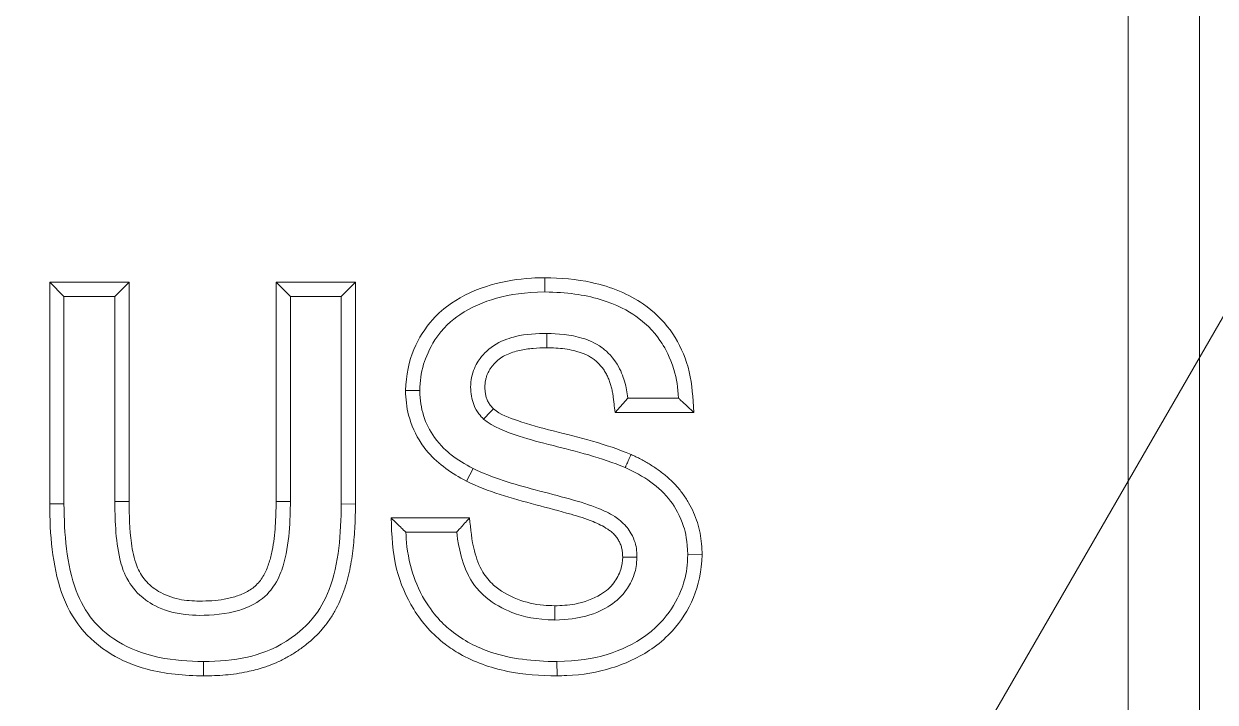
# Model space of a CAD drawing. Header units: inches. Extents: x -456 to 658, y -232 to 0.
# Drawn here: x -47.3164 to -47.1204, y -29.4453 to -29.3337 of the extents above; entities that cross this region are included whole.
import ezdxf

# ---------------------------------------------------------------- set-up
doc = ezdxf.new("R2010")
doc.units = ezdxf.units.IN
doc.header["$MEASUREMENT"] = 0

# ---------------------------------------------------------------- blocks, each defined once
blk = doc.blocks.new('A$C5CFD0E4D')
at = {"color": 0, "linetype": 'Continuous', "lineweight": 0}
for p, q in [((0.2756847539999971, 0.3749999999999991), (0.1378423769999975, 0.1362499999999991)), ((0.04621089899999697, 0.2363166158774836), (0.04621096099999722, 0.2674033569999987)), ((0.04621096099999722, 0.2674033569999992), (0.05734085799999722, 0.2674033569999992)), ((0.04621096099999766, 0.2674033569999992), (0.04821096099999789, 0.265403356999999)), ((0.05734085799999677, 0.2674033569999987), (0.05534085799999744, 0.265403356999999)), ((0.05734085799999722, 0.2674033569999992), (0.0573408184999975, 0.2366686559047029)), ((0.07797119799999219, 0.2366508322642451), (0.0779714129999971, 0.2674033569999992)), ((0.0779714129999971, 0.2674033569999992), (0.08910131099999719, 0.2674033569999992)), ((0.07997141299999777, 0.265403356999999), (0.0779714129999971, 0.2674033569999992)), ((0.0871013109999974, 0.265403356999999), (0.08910131099999719, 0.2674033569999992)), ((0.08910131099999719, 0.2674033569999992), (0.08910123899999745, 0.2362926409978003)), ((0.04821093000000065, 0.2363166194554025), (0.04821096099999744, 0.265403356999999)), ((0.04821096099999744, 0.265403356999999), (0.05534085799999744, 0.265403356999999)), ((0.05534085799999744, 0.265403356999999), (0.05534089812264176, 0.2366508301007877)), ((0.07997141299999733, 0.265403356999999), (0.0871013109999974, 0.265403356999999)), ((0.07997141303514077, 0.2366508302352526), (0.07997141299999733, 0.2654033569999994)), ((0.0871013109999974, 0.265403356999999), (0.08710131078172978, 0.2363166160001526)), ((0.1159408569999978, 0.2582178149999987), (0.1159551139999975, 0.2602179769999968)), ((0.1255226999999968, 0.2491435619999991), (0.1272880049999974, 0.2511435619999989)), ((0.1344266165553725, 0.2511435619999993), (0.1272880090481858, 0.2511435619999993)), ((0.1364522370000056, 0.2507210079998803), (0.1365622682957568, 0.2491436151034616)), ((0.1365623253869104, 0.2491435619999991), (0.125522700046198, 0.2491435619999991)), ((0.1055843539999972, 0.2412791869999991), (0.1046654630163175, 0.239502394031557)), ((0.1046654629939212, 0.2395023940032921), (0.1042379340686481, 0.2397340939627939)), ((0.04621089903134923, 0.2363166157542769), (0.04821092999999577, 0.2363166160011243)), ((0.05734081844715444, 0.236668655815413), (0.05534089812264131, 0.2366508303276942)), ((0.07997141303514121, 0.2366508299718948), (0.07797119800000152, 0.2366508314718949)), ((0.08710131078172978, 0.2363166160010248), (0.08910123896697053, 0.2362926409904769)), ((0.09409497501154895, 0.2343465589999991), (0.1050756944301483, 0.2343465589999991)), ((0.09616598377108243, 0.2323465589999993), (0.1032932777239375, 0.2323465589999993)), ((0.1357142469999979, 0.2291968459999993), (0.1377148639643861, 0.2291715010004505)), ((0.1170387779999977, 0.220031282000015), (0.1170498089999974, 0.222031858999999)), ((0.1173527359999973, 0.2141977299999991), (0.1173697869994945, 0.2121974930589978))]:
    blk.add_line(p, q, dxfattribs=at)
for centre, radius, start, end in [((-2.664535259100376e-15, 0.3749999999999991), 0.3749999999999999, 270, 90), ((-2.664535259100376e-15, 0.3749999999999991), 0.2899999999999999, 270, 90), ((0.119672990174998, 0.2509345166141697), 0.01671053704258977, 18.22519161311265, 35.81047393860494), ((0.1148693091580171, 0.2323528129422745), 0.02065718091031829, 194.5135398488044, 211.5775500708332), ((0.1129682333053945, 0.2312455132451063), 0.01845782705660248, 211.7394568923297, 232.3406020806972)]:
    blk.add_arc(centre, radius, start, end, dxfattribs=at)
for centre, major_axis, ratio, start_param, end_param in [((0.1144706946301453, 0.25505735425627), (0.01827289644927853, 0.001055318216406409), 0.7072092731387066, 1.567859131994452, 1.883725012040179), ((0.1147025085737843, 0.2540987192443884), (0.02013147329775069, 0.002039873595765797), 0.6838103923735047, 0.6797646481371664, 1.119501389228173), ((0.1288974326715597, 0.2474346330991537), (0.03075432147785034, -0.01160140117993189), 0.5596865560000738, 2.500398660034372, 2.771424371083299), ((0.1100659735246037, 0.2579426049818752), (0.01250965132377446, 0.004128834073849516), 0.7033498943243335, 1.96546175564417, 2.251072689437387), ((0.1254555739459549, 0.2576056610357886), (0.008739550618008142, -0.006821756183448443), 0.7049076229867276, 1.181012503093054, 1.658276388683737), ((0.1045518066196602, 0.254546337723184), (-0.003973409342792323, -0.01062239995756355), 0.7069369284410401, 4.20211565643265, 4.652970972863944), ((0.1316441807452167, 0.2239241580204379), (0.0315368958047712, -0.03794151166071776), 0.4320223428533095, 3.361442499830374, 3.58982095451581), ((0.1084472972708745, 0.2496528872207957), (-0.001384300139909143, -0.00144635785312607), 9.261777544045361e-05, 0.00102821324577808, 1.571476630668271), ((0.1032731024468116, 0.2508561852698201), (0.002165078120233975, -0.009702163820895072), 0.7070433587780826, 4.769878251106302, 5.214354621590058), ((0.105146063076444, 0.2477360829026729), (0.007217173043963589, -0.007009516014033863), 0.7101365299519222, 4.42034483521151, 4.543478290722623), ((0.06248822298349443, 0.2961498429191622), (0.07144193016316862, -0.07673053347047436), 0.3079128125118401, 0.1380260359277424, 0.2959664954143857), ((0.06196396467192544, 0.2290054203358425), (0.001995461071365972, -0.004999657786401832), 0.7062190763488144, 4.702344474174108, 5.156580742568402), ((0.1107746096956093, 0.2281625523047173), (0.003741267334153538, -0.004110799007950592), 0.7045935339127901, 4.434524377895822, 4.862869005466485), ((0.1226069207086207, 0.2274399667539195), (-0.002736827458712617, -0.004130316395505008), 0.7056163913685132, 1.50406383810532, 1.935445390143262), ((0.06375828062763045, 0.2273319068671733), (-0.005034251190191163, 0.002515827258559731), 0.7071825084790825, 1.027633734323, 1.468747429418514), ((0.06869204519512628, 0.2296676004944636), (-0.009961789366589336, -0.002079904664021497), 0.6702196155452811, 0.6316611198486922, 0.986261398619168), ((0.12129950913556, 0.2313559438945774), (-0.01505264783110606, -0.002648040584285298), 0.6129780663656953, 0.4525338694537332, 0.7886937727662001), ((0.1188089720528951, 0.2269822373782611), (-0.007275875714048168, -0.0007385654751768023), 0.6488215021617443, 2.201830477025494, 2.612651680799715), ((0.05689899693985945, 0.2292643712155003), (0.001791566308529821, -0.01422072339194796), 0.7020497749477909, 5.010897650454458, 5.431413846691674), ((0.1156209459452846, 0.2286951095975565), (-0.009208311081508202, 0.001338909304987031), 0.7055086500075181, 1.25253671325374, 1.656367406800357), ((0.1133230589043115, 0.2313133379937189), (-0.01305157212810641, 0.004272683061209471), 0.6332977955879572, 2.287015778252711, 2.642622407118844), ((0.128637841363513, 0.2262837955617862), (-0.004861946593957041, -0.01094332147184285), 0.705804778798288, 1.130544772713581, 1.600225523604216), ((0.0594117765257054, 0.2226078908098472), (0.01053835987967878, -0.006309082210484156), 0.7063018920322184, 4.228814651916807, 4.698438880159943), ((0.1266343154636465, 0.2235341471214913), (0.009003241232287663, 0.007867626611926814), 0.7058692372736475, 4.585722770591868, 4.872626298666126), ((0.1095142925089641, 0.2229959180062937), (0.01237344663193161, -0.005005208022406469), 0.7106125078416596, 4.339197718817364, 4.528060728172827), ((0.1182325307520791, 0.2248514139578406), (0.01806214122496315, 0.000959493479802628), 0.6997479445577807, 5.0607457577247, 5.460066528823258), ((0.0763186717888904, 0.2307676938750456), (0.02664609986593573, 0.009511968919236528), 0.5993789124935985, 3.591829471974944, 3.853216126481048), ((0.1171111228257273, 0.2265799057989923), (0.02037965512323089, 0.001536913456980634), 0.6977504501788939, 3.946018389230156, 4.325841689373215), ((0.1144624485669321, 0.2275235701280285), (0.02076886663395134, -0.004539884045266823), 0.7038905868702043, 5.069313099806957, 5.391960372606945)]:
    blk.add_ellipse(centre, major_axis=major_axis, ratio=ratio, start_param=start_param, end_param=end_param, dxfattribs=at)
for points, knots in [([(0.3370412438749253, 0.3749998806388786), (0.32363901813018, 0.3515265637397489), (0.310077426109189, 0.3277887554371661), (0.2963533463461081, 0.3038337047791764), (0.2822384074575144, 0.2791964189321283), (0.2679487211398386, 0.2543295961747312), (0.2534785849885997, 0.229265254785143), (0.2389844600907933, 0.2041593614621662), (0.2243447144577719, 0.1789185197797289), (0.2099004610443376, 0.1540917128640023), (0.1959033362809306, 0.1300334314194775), (0.1821068142090549, 0.1063863615872953), (0.1685206552287823, 0.08311365854277852)], [0, 0, 0, 0, 0.2464900062534172, 0.2464900062534172, 0.2464900062534172, 0.5, 0.5, 0.5, 0.7539302653272218, 0.7539302653272218, 0.7539302653272218, 1, 1, 1, 1]), ([(0.3370412381267989, 0.3749998730057533), (0.3098546879429467, 0.3273841950515397), (0.2820181660436698, 0.2786998739570605), (0.2534785949313583, 0.2292652490394622), (0.2249390238190467, 0.1798306241218639), (0.1961270848118635, 0.1304029092729446), (0.1685206566470723, 0.08311366614440185)], [0, 0, 0, 0, 0.5, 0.5, 0.5, 1, 1, 1, 1]), ([(0.1156657167068973, 0.2680519010489464), (0.1156657258810356, 0.2680475173814165), (0.1156657350516945, 0.2680431337256683), (0.1156662958384684, 0.2677751397393573), (0.1156668378751435, 0.2675144450846192), (0.115667829087998, 0.2670347865916574), (0.1156682709763133, 0.2668194308887188), (0.1156690142146788, 0.2664554940114652), (0.1156693087500678, 0.2663103011809218), (0.1156696210271604, 0.2661560405083541), (0.1156697029492997, 0.2661154837887327), (0.1156698073402298, 0.2660637785822688), (0.1156698327896279, 0.2660511564223507), (0.1156698327834991, 0.2660511564223373)], [-1.315103138903869e-05, -1.315103138903869e-05, -1.315103138903869e-05, -1.315103138903869e-05, 0, 0, 0.0007908500435253661, 0.0007908500435253661, 0.001562611908056091, 0.001562611908056091, 0.002334309668316304, 0.002334309668316304, 0.002747869966511177, 0.002747869966511177, 0.003136987905395956, 0.003136987905395956, 0.003136987905395956, 0.003136987905395956]), ([(0.09812056019834392, 0.2522080770406578), (0.09817780794869524, 0.2536056417727526), (0.0982578347806422, 0.2545987624206649), (0.0989640871687425, 0.256889734520521), (0.09946602500694368, 0.2581089469712006), (0.1013342806741293, 0.2609803713994521), (0.1026119257751223, 0.2620829775366715), (0.1053158488297496, 0.263922205985192), (0.1070478281095899, 0.26464672460243), (0.1109374731296811, 0.2657377812975481), (0.1128206695259055, 0.2659653310295251), (0.1156699968417585, 0.2660511613655263)], [-0.03082177315358409, -0.03082177315358409, -0.03082177315358409, -0.03082177315358409, -0.0255624112508433, -0.0255624112508433, -0.02161600875656874, -0.02161600875656874, -0.01615257977735826, -0.01615257977735826, -0.008556750577174255, -0.008556750577174255, -2.921014896256589e-06, -2.921014896256589e-06, -2.921014896256589e-06, -2.921014896256589e-06]), ([(0.1156701609686404, 0.2660511478955954), (0.1187739168947521, 0.2659705000438484), (0.1211111316025288, 0.265694078310613), (0.1257775815691868, 0.2642927093316079), (0.1273650650832168, 0.263381649854924), (0.1302169545685774, 0.2613959926571781), (0.1313392749892333, 0.2600054052309595), (0.1325284343318143, 0.2581336551475908), (0.1332341304314646, 0.2569089231921819), (0.1341817515071382, 0.2537921390085174), (0.1343157850234569, 0.2526688946864937), (0.1344266165877963, 0.2511435620262557)], [-0.03376738167099064, -0.03376738167099064, -0.03376738167099064, -0.03376738167099064, -0.02743932104309679, -0.02743932104309679, -0.02100229336460155, -0.02100229336460155, -0.01042094331526377, -0.01042094331526377, -0.004601932657091938, -0.004601932657091938, -9.110168480808512e-06, -9.110168480808512e-06, -9.110168480808512e-06, -9.110168480808512e-06]), ([(0.1159551133961374, 0.2602179539879601), (0.1145762503541401, 0.2602067764299321), (0.1130647646640792, 0.2601653598899656), (0.1108531724916899, 0.2596278740514641), (0.1098457622702105, 0.2593288533680402), (0.1077956724445399, 0.258121910237977), (0.1071068671687336, 0.2574139712211987), (0.1062131253928205, 0.2562161467000754), (0.1058168014917218, 0.2555711561907796), (0.1052701273044541, 0.2538021068714613), (0.1052551778793567, 0.2529199033957878), (0.1052499051492672, 0.2526728740703876)], [-0.005293564904094371, -0.005293564904094371, -0.005293564904094371, -0.005293564904094371, -0.003231198048269064, -0.003231198048269064, -0.002326476886055912, -0.002326476886055912, -0.001412645866953515, -0.001412645866953515, -0.0007369910221266093, -0.0007369910221266093, -1.020005269679238e-06, -1.020005269679238e-06, -1.020005269679238e-06, -1.020005269679238e-06]), ([(0.1272880130126977, 0.251143562611019), (0.1271782451750734, 0.2520195567029981), (0.1271017445374945, 0.2526268622670358), (0.1266296410755521, 0.2542176361160426), (0.1263168391700322, 0.2550648663596284), (0.1249801060991413, 0.2572424467820946), (0.1240052320098401, 0.2579880572004436), (0.1226524207189121, 0.2589813467442044), (0.1215965950717921, 0.2593568537574393), (0.1192319503668995, 0.2600936175009299), (0.1174352220911166, 0.2601838698234604), (0.1159551127303851, 0.2602179185172004)], [-0.006778319410581555, -0.006778319410581555, -0.006778319410581555, -0.006778319410581555, -0.006463863731439897, -0.006463863731439897, -0.006221717465564057, -0.006221717465564057, -0.00583938508403517, -0.00583938508403517, -0.004441502819928615, -0.004441502819928615, 0, 0, 0, 0]), ([(0.1159408569999973, 0.2582178149999992), (0.1152978110397886, 0.2582130127935738), (0.1140125924110413, 0.2581645008920526), (0.1124164203857836, 0.2579436694487316), (0.1111735749627227, 0.2576150884332962), (0.1102744299084724, 0.2572617756209379), (0.1094316908266735, 0.2567872252399219), (0.1088212950947747, 0.2562580879323564), (0.1083917804261758, 0.2557830153835061), (0.1081460766849096, 0.2554666624042747), (0.1078744503088429, 0.255071021207574), (0.1076458583489388, 0.2546461345146631), (0.1074509585811643, 0.2541192383911959), (0.1073041566208279, 0.2534926671209172), (0.1072602724636265, 0.2530097516524492), (0.1072513049999975, 0.252687885999999)], [0, 0, 0, 0, 4.904497296923163e-05, 9.800267501346133e-05, 0.000122517405563283, 0.0001469298614374844, 0.0001715094770199982, 0.0001958992676144339, 0.0002081387479197055, 0.0002203307323668345, 0.0002264123585814681, 0.0002447358132896113, 0.0002569329124306871, 0.0002691642932408391, 0.000293721756329352, 0.000293721756329352, 0.000293721756329352, 0.000293721756329352]), ([(0.1255226999999972, 0.2491435619999991), (0.1254700522669361, 0.24956424655181), (0.1253915532792331, 0.2501953378308293), (0.1252865249469717, 0.2510365840728128), (0.1252035225219257, 0.2516669122899873), (0.1250928227853891, 0.2522928315891892), (0.1249400021625555, 0.2529094349895367), (0.124740225509206, 0.2535121503953146), (0.1245019415074231, 0.2541005375540908), (0.1242177878700552, 0.2546679965222358), (0.1237767470338702, 0.25538981946525), (0.1232178045330543, 0.2560321588329861), (0.1225732068055354, 0.2565773551956898), (0.1218730057603947, 0.2570461752316815), (0.1211083674501823, 0.2574075553000128), (0.1203102243501051, 0.2576698158471102), (0.1194987516737713, 0.257887024894047), (0.1184628587688903, 0.2580747440576321), (0.1172043547496568, 0.2581915771969356), (0.1163621484133324, 0.258208662918944), (0.1159408569999973, 0.2582178149999992)], [0, 0, 0, 0, 3.247117914017292e-05, 4.870675448020413e-05, 6.493161669509003e-05, 8.115986814626402e-05, 9.736297280779225e-05, 0.0001135379014988242, 0.0001297514975051881, 0.0001459423549316529, 0.000162087791401007, 0.0001944541602620348, 0.0002105622790177871, 0.0002266558238433483, 0.0002588761274280174, 0.0002749126885817754, 0.0002909744039808355, 0.0003231808233544594, 0.0003554005264498603, 0.000387674464562343, 0.000387674464562343, 0.000387674464562343, 0.000387674464562343]), ([(0.1052501646651947, 0.2526728770906188), (0.1052868004070193, 0.2518529060562122), (0.1053838009062971, 0.2510112811008329), (0.1061266069920559, 0.2491429918403325), (0.1066718984477077, 0.248625128795831), (0.1070626846129694, 0.2482068305694627)], [-0.002904311114024009, -0.002904311114024009, -0.002904311114024009, -0.002904311114024009, -0.001718181818875502, -0.001718181818875502, -2.286948397950315e-06, -2.286948397950315e-06, -2.286948397950315e-06, -2.286948397950315e-06]), ([(0.1072513049999975, 0.252687885999999), (0.1072593208618406, 0.2525003356474027), (0.1072714879515546, 0.2522192690496308), (0.107308614825131, 0.2518463543573435), (0.1073772992781383, 0.2514790151643882), (0.1075137170836054, 0.2510325569533896), (0.1077518050551172, 0.250526058777349), (0.1080673470863762, 0.2500631597544132), (0.1083215536559226, 0.2497904426015776), (0.1084483729999972, 0.2496537429999992)], [0, 0, 0, 0, 1.439973318953937e-05, 2.157518576264089e-05, 2.872503897347439e-05, 4.303557836090295e-05, 5.725304008855672e-05, 7.150220420803784e-05, 8.580569865232138e-05, 8.580569865232138e-05, 8.580569865232138e-05, 8.580569865232138e-05]), ([(0.09611916175256585, 0.2522130927354018), (0.09612354685881108, 0.2522130815248098), (0.0961279319530739, 0.2522130703164613), (0.09639596287365837, 0.2522123856014318), (0.09665670037499074, 0.2522117336131764), (0.09713647875433029, 0.2522105392734884), (0.09735191499210494, 0.2522100052362148), (0.09771599501215444, 0.2522090977327536), (0.09786125455521244, 0.2522087329792151), (0.09801560502642293, 0.2522083434886744), (0.09805618945654837, 0.252208240660734), (0.09810792950235303, 0.2522081094470021), (0.09812056021160576, 0.2522080773420416), (0.09812056021155025, 0.2522080773610345)], [-0.003150593452746923, -0.003150593452746923, -0.003150593452746923, -0.003150593452746923, -0.003137438424750169, -0.003137438424750169, -0.002346501119503712, -0.002346501119503712, -0.001574593486102509, -0.001574593486102509, -0.0008028239989329833, -0.0008028239989329833, -0.0003891823614194388, -0.0003891823614194388, 0, 0, 0, 0]), ([(0.1055843681942448, 0.2412792760913165), (0.1044200450965294, 0.2419108193026931), (0.103430030989546, 0.2424800409945358), (0.1019477430954567, 0.2436541001956933), (0.1010406619729758, 0.2444505837609872), (0.09949687204652147, 0.2465947196769775), (0.09900368197320875, 0.2475900346451803), (0.0982955346526051, 0.2498280365514445), (0.098173445715382, 0.2507628764519954), (0.09812056022327287, 0.2522080770406001)], [-0.02226533229432882, -0.02226533229432882, -0.02226533229432882, -0.02226533229432882, -0.01414383752617795, -0.01414383752617795, -0.008728741995444381, -0.008728741995444381, -0.004339159714760532, -0.004339159714760532, 0, 0, 0, 0]), ([(0.1365623825098368, 0.2491436801855587), (0.1365578426903089, 0.249147924518339), (0.136553176614405, 0.249152287229442), (0.136290043703053, 0.2493983313539498), (0.1360300485606047, 0.2496424596266071), (0.1355065946801668, 0.250133947954736), (0.1352588205098746, 0.2503664880770651), (0.1348683427398525, 0.2507319963110763), (0.1347197668714757, 0.2508706506798837), (0.1345522273202961, 0.2510267498499332), (0.1345034157700336, 0.2510721602472579), (0.1344418379458387, 0.2511294213391344), (0.1344266167540775, 0.2511435620915883), (0.1344266165842463, 0.2511435619974507)], [-1.916370704482868e-05, -1.916370704482868e-05, -1.916370704482868e-05, -1.916370704482868e-05, 0, 0, 0.001061582838434029, 0.001061582838434029, 0.002234236995749503, 0.002234236995749503, 0.003269272811584212, 0.003269272811584212, 0.003865230921678874, 0.003865230921678874, 0.004401871588037207, 0.004401871588037207, 0.004401871588037207, 0.004401871588037207]), ([(0.1084483729999972, 0.2496537429999992), (0.1094068749999972, 0.2488403919999991), (0.1106472659999973, 0.248406334999999), (0.1118349009999973, 0.247994279999999), (0.1134696929999972, 0.2474270819999993), (0.1151456639999973, 0.2469809659999993), (0.1168245059999973, 0.2465617439999992)], [0, 0, 0, 0, 9.57899771847047e-05, 9.57899771847047e-05, 9.57899771847047e-05, 0.000226864785257305, 0.000226864785257305, 0.000226864785257305, 0.000226864785257305]), ([(0.1070635287596393, 0.2482077723671767), (0.1084237856148942, 0.2470926793030142), (0.1101140656972039, 0.2464349499108764), (0.1137537022292445, 0.2452653715585327), (0.1149002728422985, 0.2449813462771604), (0.1200059319762263, 0.2437051751816024), (0.1236125646375466, 0.242796995980366), (0.1269442442067246, 0.2414203518243179)], [-0.02536270164549997, -0.02536270164549997, -0.02536270164549997, -0.02536270164549997, -0.01753407668844105, -0.01753407668844105, -0.01081635094582115, -0.01081635094582115, 0, 0, 0, 0]), ([(0.1277485470550292, 0.2432520020371243), (0.1277467843873028, 0.2432479890763903), (0.1277450217244178, 0.2432439761263301), (0.1276372458778638, 0.24299860842059), (0.1275324153410851, 0.2427599227208534), (0.1273395671824016, 0.2423207844209259), (0.1272529995115956, 0.2421236349925833), (0.1271067195296198, 0.2417904670945479), (0.1270483696269076, 0.2416575525205209), (0.126986383905296, 0.241516350020742), (0.1269700892508232, 0.2414792294742583), (0.1269493154850978, 0.2414319046380862), (0.1269442443706899, 0.2414203517581783), (0.1269442444216655, 0.2414203517355094)], [-0.003149878033225774, -0.003149878033225774, -0.003149878033225774, -0.003149878033225774, -0.003136729084364737, -0.003136729084364737, -0.002345884300854411, -0.002345884300854411, -0.001574198399549971, -0.001574198399549971, -0.0008025466998865358, -0.0008025466998865358, -0.0003890574718071428, -0.0003890574718071428, 0, 0, 0, 0]), ([(0.127748480409366, 0.2432522374607564), (0.1279801445599391, 0.243145494138294), (0.1284432411774925, 0.242930692995424), (0.1293544553284081, 0.2424692888582172), (0.1304652146284915, 0.2418388928690902), (0.1317378006065391, 0.240986774558213), (0.1329350742403563, 0.240031396368221), (0.1340335415769389, 0.2389641367053641), (0.1350136811059959, 0.2377852964228078), (0.1358475903517609, 0.2364975001927272), (0.1365407291016543, 0.2351296921625998), (0.1370862237593471, 0.2336978743128606), (0.1374497401698203, 0.2322114558885349), (0.1376560216517873, 0.230697722856354), (0.1377071303456558, 0.2296798913387605), (0.1377148639999972, 0.2291715009999993)], [0, 0, 0, 0, 1.954214126505331e-05, 3.908121929125254e-05, 7.819049118400731e-05, 0.0001172503950172993, 0.0001562270344426162, 0.0001953081972934975, 0.0002343160454993912, 0.0002733513416566424, 0.0003125198295815581, 0.0003515287419349236, 0.0003903976803171203, 0.0004294078105707352, 0.000468337770164321, 0.000468337770164321, 0.000468337770164321, 0.000468337770164321]), ([(0.1231963142049204, 0.235678296863), (0.1207713765573546, 0.2366587808494072), (0.1176765432179625, 0.237400972514811), (0.1112944384571577, 0.2390991373859976), (0.1082771590002327, 0.2399693756280996), (0.1055845344133739, 0.2412795993578336)], [-0.01891383388188205, -0.01891383388188205, -0.01891383388188205, -0.01891383388188205, -0.008984606255244568, -0.008984606255244568, -1.24763077538248e-06, -1.24763077538248e-06, -1.24763077538248e-06, -1.24763077538248e-06]), ([(0.1269442442108741, 0.2414203518337636), (0.1281781021548758, 0.2408452238293659), (0.1294048830652823, 0.2401800095036077), (0.1315748858144157, 0.2386178808565589), (0.1325232336856814, 0.2377370977871522), (0.1339331900836971, 0.2358381852130824), (0.1346666749885204, 0.2345910919456995), (0.1353979095925273, 0.2323126908095974), (0.1356706986888918, 0.2310977982098588), (0.1357136402451631, 0.229196786752095)], [-0.03960499403056819, -0.03960499403056819, -0.03960499403056819, -0.03960499403056819, -0.027184524131731, -0.027184524131731, -0.01531166985769254, -0.01531166985769254, -0.005706870240902509, -0.005706870240902509, -1.387608696201631e-06, -1.387608696201631e-06, -1.387608696201631e-06, -1.387608696201631e-06]), ([(0.06777580615991807, 0.2141982198067263), (0.06572585816857623, 0.2142360176041596), (0.06361126055646027, 0.2143712549259109), (0.05911197135550017, 0.2152914735197848), (0.05729903306924289, 0.2160923386230977), (0.05409316992129165, 0.2180359533885254), (0.05297664871176044, 0.2191754401517008), (0.05126161885082636, 0.2212441703626662), (0.05050665190509873, 0.2226429726414105), (0.04854598575689195, 0.2277935109366962), (0.04825351419785306, 0.2321328997607708), (0.04821122400449784, 0.2363166207859444)], [-0.0265033204209854, -0.0265033204209854, -0.0265033204209854, -0.0265033204209854, -0.02409110311414969, -0.02409110311414969, -0.02115115931363875, -0.02115115931363875, -0.01763248296146928, -0.01763248296146928, -0.01255479693928347, -0.01255479693928347, 0, 0, 0, 0]), ([(0.05534085800023725, 0.2366508299730889), (0.05535932442711378, 0.2345790380742736), (0.05542379444082179, 0.2312232009683948), (0.05644191371920737, 0.226920912705916), (0.05697626473414319, 0.2259412048586982), (0.05772699275626758, 0.2247208131710283), (0.05842849143607332, 0.2237431418467231), (0.06040949464628831, 0.2223110938638606), (0.06143246455733609, 0.2216844514196215), (0.06446793283208407, 0.2208317482115079), (0.06597004355083058, 0.2207168864527977), (0.06722065387652165, 0.2206796624775862)], [-0.02814412849249798, -0.02814412849249798, -0.02814412849249798, -0.02814412849249798, -0.02010021892774024, -0.02010021892774024, -0.01491990381921311, -0.01491990381921311, -0.007718191871317221, -0.007718191871317221, -0.00375648225985932, -0.00375648225985932, 0, 0, 0, 0]), ([(0.06722065081662532, 0.2206795462989644), (0.06901149556649244, 0.2207127473339572), (0.07088183920250524, 0.2208105213364426), (0.07348365667243062, 0.2216096232488893), (0.07457311163815339, 0.2219923646645183), (0.07673785065299787, 0.223518662996514), (0.07736108631158967, 0.2243421477657481), (0.07836541187135371, 0.2259302841141082), (0.07872770640252913, 0.2269117769271394), (0.07985306813434168, 0.230527183502657), (0.07993546732491152, 0.2342578740970982), (0.07997139283771793, 0.2366508303095061)], [-0.01576988872153778, -0.01576988872153778, -0.01576988872153778, -0.01576988872153778, -0.01159589836358327, -0.01159589836358327, -0.01026736357866993, -0.01026736357866993, -0.008937710527780243, -0.008937710527780243, -0.007182677493803013, -0.007182677493803013, 0, 0, 0, 0]), ([(0.06722986999999714, 0.222679901999999), (0.06780829850257941, 0.2226897670816075), (0.06896432173165623, 0.2227126781793989), (0.07068846537876716, 0.2229137045308822), (0.07237726015579726, 0.2233104541894173), (0.07371728520337939, 0.2238743400405685), (0.07468975278093515, 0.2245020410900782), (0.07534630231672956, 0.2250744296442484), (0.07590294914581408, 0.2257428494067586), (0.07634937880000603, 0.22648857740751), (0.07670736867313765, 0.2272795867872572), (0.07708957975312458, 0.2283699512223833), (0.07743416627427058, 0.2297706151835879), (0.07770635314584462, 0.2314759063781233), (0.0778633999649676, 0.2331963132248491), (0.07794149880900703, 0.2349230180615129), (0.07796275093876703, 0.2360752865301214), (0.07797119799999752, 0.2366508329999992)], [0, 0, 0, 0, 4.41937939709255e-05, 8.8268954246277e-05, 0.0001323462257370149, 0.0001763545137616911, 0.0001984975526314236, 0.0002205308059000192, 0.000242630337131291, 0.0002646544892340686, 0.0002867210005784797, 0.0003088526192823133, 0.0003528381840851771, 0.0003966888345010475, 0.0004406709442191934, 0.0004847336600331468, 0.000528705598570757, 0.000528705598570757, 0.000528705598570757, 0.000528705598570757]), ([(0.08910123899999745, 0.236292640999999), (0.08908888431225526, 0.2352638853864986), (0.08904097698587732, 0.2332054439261073), (0.08881459148714965, 0.230126543739519), (0.08834588083780082, 0.2270745755276993), (0.08767936677443222, 0.2245837909186927), (0.08692373723737035, 0.2226667776179649), (0.08623780453128704, 0.2212819492586213), (0.08542129027029466, 0.2199716901161644), (0.08415489419822153, 0.2183504632824538), (0.08266255046495141, 0.2169174708220356), (0.08100413396356432, 0.2156967041311302), (0.07969027080082691, 0.2148792116105183), (0.07831383356947574, 0.2141703939239954), (0.0771222694857725, 0.2136810227549075), (0.07566385281683319, 0.2131856684803171), (0.0741695950017669, 0.2127978987014147), (0.07239642697147453, 0.2124875513978024), (0.07086295448712177, 0.2123107796370873), (0.06932072561727143, 0.2122155155664389), (0.06829095247118433, 0.2122035911463245), (0.06777463399999739, 0.2121975579999993)], [0, 0, 0, 0, 7.818213660791457e-05, 0.000156434307548156, 0.0002344345576476804, 0.000312527845057812, 0.0003517417999417655, 0.000390859978556947, 0.0004298065601192615, 0.0004688395467990799, 0.0005469702777129788, 0.0005859970504049392, 0.0006252105210050562, 0.0006644302587360518, 0.0007035162783192906, 0.0007229658146842564, 0.0007814595830824744, 0.0008205745643499166, 0.0008596928940769956, 0.0008986988629176111, 0.000937937264722796, 0.000937937264722796, 0.000937937264722796, 0.000937937264722796]), ([(0.08710131099997831, 0.2363166159984087), (0.08705138402474644, 0.232152022695669), (0.08679805867971035, 0.2279132810500628), (0.08483319102318854, 0.2228072712602911), (0.08406562406066342, 0.2214144810547518), (0.08245741787401117, 0.219513474754371), (0.08128639962043849, 0.2182600978245626), (0.07743481829579357, 0.2158063147519638), (0.07550156852008971, 0.2151789628015042), (0.07197556449349252, 0.2143884034109851), (0.0699283961715329, 0.2142325953727595), (0.06777616824254018, 0.2141982380331071)], [-0.04534960077349053, -0.04534960077349053, -0.04534960077349053, -0.04534960077349053, -0.02480504449784984, -0.02480504449784984, -0.01638457771606673, -0.01638457771606673, -0.01162389539996165, -0.01162389539996165, -0.006457506435623413, -0.006457506435623413, 0, 0, 0, 0]), ([(0.1285843044486721, 0.2288536424354453), (0.1285419316126957, 0.2297723689634319), (0.128510209037267, 0.230351213526296), (0.127863238609851, 0.2321321114597938), (0.1274257713392624, 0.2327332135650315), (0.1265506863292907, 0.2337583065433901), (0.1259592375089817, 0.2342129241631357), (0.1246799174869651, 0.2350456439728408), (0.1238939490796138, 0.2353753582120448), (0.1231964323913601, 0.2356785786533671)], [-0.005622672936789773, -0.005622672936789773, -0.005622672936789773, -0.005622672936789773, -0.004721978839547705, -0.004721978839547705, -0.00371819960395806, -0.00371819960395806, -0.002282488655948795, -0.002282488655948795, -1.011918685801892e-06, -1.011918685801892e-06, -1.011918685801892e-06, -1.011918685801892e-06]), ([(0.0961659837031359, 0.2323465590009897), (0.09616598381173924, 0.2323465588904297), (0.09615130046533071, 0.2323606116444838), (0.09609185845152757, 0.2324175646387667), (0.09604477070804007, 0.2324627049744357), (0.09588239654594233, 0.2326186376731409), (0.09573808207801227, 0.2327574945786188), (0.09536016074385234, 0.2331223361380195), (0.0951213960475834, 0.2333534787884015), (0.09461429849734415, 0.2338445320995639), (0.09436062213261431, 0.2340901686089443), (0.09410377795923797, 0.2343378225579804), (0.09409924718871787, 0.2343421908736261), (0.09409489181466135, 0.2343463897504803)], [-0.004337150315755041, -0.004337150315755041, -0.004337150315755041, -0.004337150315755041, -0.003807762358663832, -0.003807762358663832, -0.003221268608439966, -0.003221268608439966, -0.002199925293025829, -0.002199925293025829, -0.001051509844952397, -0.001051509844952397, 0, 0, 1.88809114250333e-05, 1.88809114250333e-05, 1.88809114250333e-05, 1.88809114250333e-05]), ([(0.1032932776484441, 0.2323465589999993), (0.1032932777212889, 0.2323465589999993), (0.1033057458013205, 0.2323606374629952), (0.1033564714138793, 0.2324178588418211), (0.1033965739509353, 0.2324630766558191), (0.1035414061589224, 0.2326261313458042), (0.1036699003091481, 0.2327705091054351), (0.1039937458764886, 0.2331334773346208), (0.1041974570357267, 0.2333612726802961), (0.104620757180923, 0.2338351516985266), (0.1048435136238828, 0.2340848769330655), (0.1050679230904557, 0.2343378649596142), (0.1050717786124382, 0.2343422118933849), (0.1050756339196193, 0.2343465589999991)], [0, 0, 0, 0, 0.0004110488404045756, 0.0004110488404045756, 0.0008617296465997761, 0.0008617296465997761, 0.001684725085516763, 0.001684725085516763, 0.002671468897191954, 0.002671468897191954, 0.003659336096411688, 0.003659336096411688, 0.003676605766104028, 0.003676605766104028, 0.003676605766104028, 0.003676605766104028]), ([(0.1173527439629432, 0.2141982701723011), (0.1139878569595361, 0.2142431174810309), (0.1109372357559733, 0.2145717325437984), (0.1061401276290956, 0.216164088703005), (0.1042137855291436, 0.2171713907383279), (0.1015622227975239, 0.2192993726146688), (0.09991668507179208, 0.2208098101764722), (0.09766559304514244, 0.2248827378453835), (0.0971531864027666, 0.2263372793816054), (0.09632233843639204, 0.2295840505977935), (0.09621507301263632, 0.2312124800692907), (0.09616598370751639, 0.2323465589498501)], [-0.02461172818005772, -0.02461172818005772, -0.02461172818005772, -0.02461172818005772, -0.01589335932127078, -0.01589335932127078, -0.00951139113634894, -0.00951139113634894, -0.00572444563245964, -0.00572444563245964, -0.003406689993648582, -0.003406689993648582, -1.034083664175735e-05, -1.034083664175735e-05, -1.034083664175735e-05, -1.034083664175735e-05]), ([(0.1032932775197843, 0.2323465589112588), (0.1033981827677453, 0.2314881964426232), (0.103779727813063, 0.2285318761856097), (0.105326582039639, 0.2255301632229219), (0.1060440028756098, 0.2243581435951092), (0.108516337615963, 0.2222784442787962), (0.1097240024358817, 0.2216143299867226), (0.1127508506360941, 0.2204461094633188), (0.1144454749326829, 0.2201176186324569), (0.1170387853973569, 0.2200314630552649)], [-0.04445767755022444, -0.04445767755022444, -0.04445767755022444, -0.04445767755022444, -0.02162224859431806, -0.02162224859431806, -0.01386017131628412, -0.01386017131628412, -0.007787217818979995, -0.007787217818979995, 0, 0, 0, 0]), ([(0.1265822825116838, 0.2288504629513137), (0.1265685291020122, 0.2291438627103912), (0.1265518984321079, 0.2295354396546361), (0.1264502815927941, 0.230112138294384), (0.126309031731727, 0.2305787101358243), (0.1260655063937368, 0.2311108167052041), (0.1257626014495723, 0.2316101971419551), (0.1253821652977916, 0.232052917303943), (0.1249486373077615, 0.2324386529920388), (0.1243243550674658, 0.2328953836506775), (0.1234792831444329, 0.2333699395092079), (0.1227721432625057, 0.2336819229818228), (0.1224174609999973, 0.2338363759999993)], [2.603872094200026e-08, 2.603872094200026e-08, 2.603872094200026e-08, 2.603872094200026e-08, 2.265217347693546e-05, 3.012035407421318e-05, 4.50914825556759e-05, 6.004852899279529e-05, 7.510686592642213e-05, 8.99269441424005e-05, 0.0001048264669544601, 0.0001197188586252419, 0.000149442578106749, 0.0001792430523654336, 0.0001792430523654336, 0.0001792430523654336, 0.0001792430523654336]), ([(0.1357139914257846, 0.2291967925798719), (0.1356516912216472, 0.2277462216803285), (0.1355692991612707, 0.2267682956025139), (0.1349795637067275, 0.2247190405813759), (0.1345540938269294, 0.2234848576499879), (0.1329863875929784, 0.2208904827790787), (0.1318470586021752, 0.2193277355859005), (0.1282060905139262, 0.2166667065344821), (0.1263284599446588, 0.2157919609306922), (0.1222850398378807, 0.2145463079724084), (0.1203262121690258, 0.2142851947570978), (0.1173527393810407, 0.2141980651800788)], [-0.05835061150402025, -0.05835061150402025, -0.05835061150402025, -0.05835061150402025, -0.03917803216303849, -0.03917803216303849, -0.027271338096011, -0.027271338096011, -0.01719758335661267, -0.01719758335661267, -0.008926681042679116, -0.008926681042679116, -1.450067279689745e-06, -1.450067279689745e-06, -1.450067279689745e-06, -1.450067279689745e-06]), ([(0.1170387823872936, 0.2200313725120751), (0.1189504665699403, 0.2200723124324035), (0.1202384383989639, 0.2202617963592903), (0.1229551363388985, 0.2209997496919698), (0.1240438259526551, 0.2215803260291369), (0.1257952585606308, 0.222709056027206), (0.1265241330739939, 0.223439011210588), (0.1274563604905028, 0.2247956807794029), (0.1278902997760722, 0.2255358029419288), (0.1284368693730267, 0.2271761857560226), (0.1285361378681404, 0.2278104851125842), (0.128584285953814, 0.2288535087005168)], [-0.02298381153899658, -0.02298381153899658, -0.02298381153899658, -0.02298381153899658, -0.01920722641635943, -0.01920722641635943, -0.01413826401177591, -0.01413826401177591, -0.007182842520890201, -0.007182842520890201, -0.003132402909627776, -0.003132402909627776, 0, 0, 0, 0]), ([(0.1265823031279463, 0.2288514791212939), (0.1265865569002758, 0.2288514878822743), (0.1265909435345662, 0.2288514968826205), (0.1268590774142035, 0.228852045182244), (0.1271199224609139, 0.2288524579972746), (0.1275998729345025, 0.2288530674659457), (0.1278153847723802, 0.2288532665605612), (0.1281795890018298, 0.2288535512304879), (0.1283249020282708, 0.2288536359991986), (0.1284793081656064, 0.2288537224446676), (0.1285199061495645, 0.2288537436142182), (0.1285716633216336, 0.2288537701696165), (0.1285842982976941, 0.2288537762958591), (0.1285842982895922, 0.228853775961575)], [-0.003151147397064332, -0.003151147397064332, -0.003151147397064332, -0.003151147397064332, -0.0031379879483915, -0.0031379879483915, -0.002346758079749313, -0.002346758079749313, -0.001574681187483148, -0.001574681187483148, -0.0008028291556555758, -0.0008028291556555758, -0.0003891804994216438, -0.0003891804994216438, 0, 0, 0, 0]), ([(0.06777306225518354, 0.2121979447400868), (0.06777306762873714, 0.2122023274138138), (0.06777307300270596, 0.2122067100757112), (0.06777340139259858, 0.2124746586510811), (0.06777371724191106, 0.212735304514438), (0.06777429231315679, 0.213214864793636), (0.06777454743539968, 0.2134301663137594), (0.0677749753539092, 0.213794011538893), (0.06777514425312647, 0.2139391632991305), (0.06777532313068413, 0.2140933761310566), (0.06777537000123779, 0.2141339197088481), (0.06777542971591455, 0.2141856083991067), (0.06777544426579496, 0.2141982264803346), (0.06777544426585846, 0.2141982264804776)], [-0.003149744484724761, -0.003149744484724761, -0.003149744484724761, -0.003149744484724761, -0.00313659652028491, -0.00313659652028491, -0.002345884867393793, -0.002345884867393793, -0.001574250120652875, -0.001574250120652875, -0.0008026233114756182, -0.0008026233114756182, -0.0003890951255704697, -0.0003890951255704697, 0, 0, 0, 0])]:
    blk.add_open_spline(points, degree=3, knots=knots, dxfattribs=at)
for points in [[(0.1137780379999973, 0.2679831599999991), (0.1144071149999975, 0.268018174999999), (0.1150371109999972, 0.2680350559999991), (0.1156663205915422, 0.2680521234697038)], [(0.1156669299999975, 0.2680521399999991), (0.1178647169999971, 0.2680026569999989), (0.1200813459999974, 0.2678536189999989), (0.1222272369999975, 0.2673762619999991)], [(0.1355452369999974, 0.2561607799999992), (0.1361190689999972, 0.2544143479999992), (0.1363243189999972, 0.2525548409999989), (0.1364522369999972, 0.2507210079999993)], [(0.09654898499999742, 0.2487704469999992), (0.09625148899999747, 0.2498880149999989), (0.09615627599999721, 0.2510572749999991), (0.09611900519592531, 0.2522131249122364)], [(0.1168245059999973, 0.2465617439999992), (0.1205158709999972, 0.2456399769999993), (0.1242383949999972, 0.244720684999999), (0.1277483359999971, 0.243252303999999)], [(0.1042379339999973, 0.2397340939999992), (0.1022916819999975, 0.2407942479999989), (0.1004185899999972, 0.2421381709999992), (0.0990259209999973, 0.2438622039999991)], [(0.1093753669999975, 0.237641347999999), (0.1077697659999974, 0.2381625739999991), (0.1061789119999972, 0.238754661999999), (0.1046654629999972, 0.2395023939999992)], [(0.1143891409999975, 0.2362064309999989), (0.1127088729999972, 0.2366520529999994), (0.1110287819999973, 0.237104599999999), (0.1093753669999975, 0.237641347999999)], [(0.04655886899999739, 0.2299398939999993), (0.04629477699999729, 0.2320521849999992), (0.04622772299999722, 0.2341879459999991), (0.04621089899999742, 0.236316615999999)], [(0.0573408184999975, 0.2366686559999991), (0.05735819999999725, 0.2347141699999993), (0.05739845999999726, 0.232750194999999), (0.05766554499999721, 0.230813965999999)], [(0.1193320769999975, 0.234855872999999), (0.1176882859999973, 0.235319936999999), (0.1160401069999972, 0.235768580999999), (0.1143891409999975, 0.2362064309999989)], [(0.09487133099999712, 0.2271759419999992), (0.09426945999999736, 0.2295035569999992), (0.09419007399999746, 0.2319442669999994), (0.09409505815096031, 0.2343464793364731)], [(0.1050757549999974, 0.2343465589999991), (0.1052654079999975, 0.2327970619999991), (0.1053905799999972, 0.2312275919999993), (0.1057869799999973, 0.2297176999999992)], [(0.1224174609999973, 0.2338363759999993), (0.1214153769999973, 0.2342475299999993), (0.1203744849999975, 0.2345615869999991), (0.1193320769999975, 0.234855872999999)], [(0.05766554499999721, 0.230813965999999), (0.05781378699999751, 0.229739294999999), (0.05801831699999749, 0.228656884999999), (0.05841324599999753, 0.2276464769999991)], [(0.04788374799999717, 0.2238799799999991), (0.04719813099999737, 0.2258306839999991), (0.04681538799999752, 0.2278881829999992), (0.04655886899999739, 0.2299398939999993)], [(0.1057869799999973, 0.2297176999999992), (0.1060567729999975, 0.2286900579999993), (0.1064167269999974, 0.2276664539999991), (0.1069630249999975, 0.226755193999999)], [(0.1263057249999973, 0.2271087509999989), (0.1264917229999973, 0.2276660439999993), (0.1265565909999973, 0.2282625009999992), (0.1265823299999975, 0.2288494499999993)], [(0.06435756099999734, 0.2229518199999991), (0.06529784899999713, 0.2227499329999993), (0.06626848499999749, 0.222705176999999), (0.06722986999999714, 0.222679901999999)], [(0.1170498089999974, 0.222031858999999), (0.1179867959999972, 0.222049817999999), (0.1189301139999972, 0.2220990119999993), (0.1198508809999974, 0.2222735259999991)], [(0.1154667939999974, 0.2221079049999992), (0.1159932149999974, 0.2220636189999992), (0.1165217689999971, 0.2220478029999993), (0.1170498089999974, 0.222031858999999)], [(0.06777384548801946, 0.212197569611559), (0.0651192339999973, 0.2122366449999991), (0.06242614999999718, 0.2124398679999993), (0.05986280699999735, 0.2131340959999992)], [(0.1173697869999972, 0.2121974929999992), (0.1150441829999975, 0.212218545999999), (0.1127001029999972, 0.2123646119999991), (0.1104213989999971, 0.212829785999999)], [(0.1187247799999973, 0.2122397019999993), (0.1182732849999972, 0.2122209779999991), (0.1178215169999972, 0.212209286999999), (0.1173697869999972, 0.2121974929999992)]]:
    blk.add_open_spline(points, degree=3, dxfattribs=at)
blk = doc.blocks.new('ironridge flashfoot front view')
at = {"color": 0, "linetype": 'Continuous', "lineweight": 0}
for p, q in [((7331.196438964645, 2676.62375978796), (7331.196438964645, 2678.132179339518)), ((7331.196438964645, 2678.132179339322), (7331.196438964645, 2676.62375978796)), ((7331.208166166805, 2676.62375978796), (7331.208166166805, 2678.11815401292)), ((7331.208166166805, 2678.118154012958), (7331.208166166805, 2676.62375978796))]:
    blk.add_line(p, q, dxfattribs=at)
at = {"xscale": 1.172720215922131, "yscale": 1.172720215922131, "zscale": 1.172720215922131}
blk.add_blockref('A$C5CFD0E4D', (7330.964826722002, 2676.58917485753), dxfattribs=at)

msp = doc.modelspace()

# ---------------------------------------------------------------- block references
msp.add_blockref('ironridge flashfoot front view', (-7378.33111239999, -2706.278985313157))

doc.saveas('drawing.dxf')
